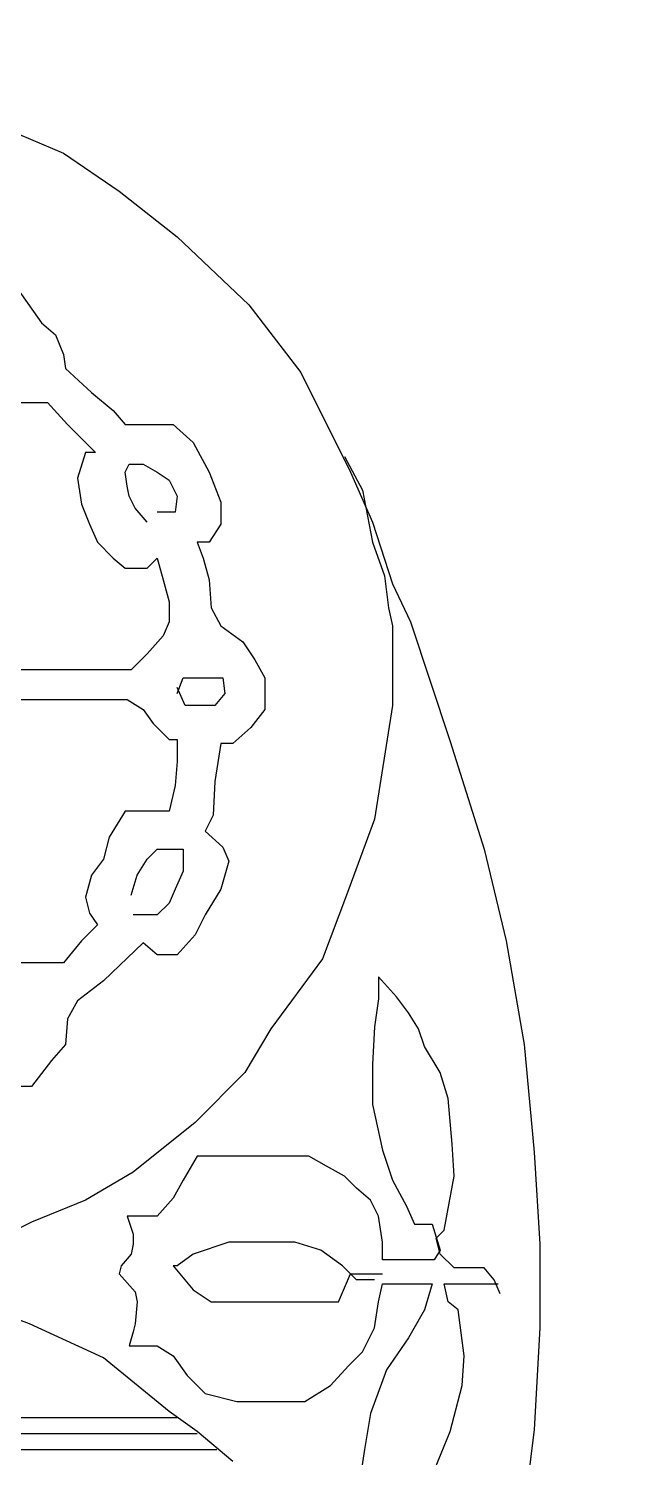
# Model space of a CAD drawing. Extents: x 730354 to 731930, y 4378581 to 4379608.
# Drawn here: x 730397.76 to 730400.74, y 4379441.26 to 4379448.42 of the extents above; entities that cross this region are included whole.
import ezdxf

# ---------------------------------------------------------------- set-up
doc = ezdxf.new("R2010")
doc.units = 0
doc.header["$MEASUREMENT"] = 0
doc.layers.get('0').update_dxf_attribs({"linetype": 'CONTINUOUS'})

msp = doc.modelspace()

# ---------------------------------------------------------------- linework, layer by layer
at = {"color": 7, "linetype": 'CONTINUOUS'}
for p, q in [((730397.53, 4379447.97), (730397.93, 4379447.8)), ((730397.53, 4379447.97), (730397.93, 4379447.8)), ((730397.93, 4379447.8), (730398.21, 4379447.61)), ((730397.93, 4379447.8), (730398.21, 4379447.61)), ((730398.21, 4379447.61), (730398.5, 4379447.38)), ((730398.21, 4379447.61), (730398.5, 4379447.38)), ((730398.5, 4379447.38), (730398.86, 4379447.04)), ((730398.5, 4379447.38), (730398.86, 4379447.04)), ((730397.7, 4379447.12), (730397.82, 4379446.95)), ((730397.7, 4379447.12), (730397.82, 4379446.95)), ((730398.86, 4379447.04), (730399.12, 4379446.7)), ((730398.86, 4379447.04), (730399.12, 4379446.7)), ((730397.82, 4379446.95), (730397.89, 4379446.89)), ((730397.82, 4379446.95), (730397.89, 4379446.89)), ((730397.89, 4379446.89), (730397.93, 4379446.79)), ((730397.89, 4379446.89), (730397.93, 4379446.79)), ((730397.93, 4379446.79), (730397.94, 4379446.72)), ((730397.93, 4379446.79), (730397.94, 4379446.72)), ((730397.94, 4379446.72), (730398.07, 4379446.6)), ((730397.94, 4379446.72), (730398.07, 4379446.6)), ((730399.12, 4379446.7), (730399.37, 4379446.2)), ((730399.12, 4379446.7), (730399.37, 4379446.2)), ((730397.68, 4379446.55), (730397.77, 4379446.55)), ((730397.68, 4379446.55), (730397.77, 4379446.55)), ((730397.77, 4379446.55), (730397.85, 4379446.55)), ((730397.77, 4379446.55), (730397.85, 4379446.55)), ((730397.85, 4379446.55), (730397.95, 4379446.44)), ((730397.85, 4379446.55), (730397.95, 4379446.44)), ((730398.07, 4379446.6), (730398.18, 4379446.51)), ((730398.07, 4379446.6), (730398.18, 4379446.51)), ((730398.18, 4379446.51), (730398.24, 4379446.44)), ((730398.18, 4379446.51), (730398.24, 4379446.44)), ((730397.95, 4379446.44), (730398.04, 4379446.35)), ((730397.95, 4379446.44), (730398.04, 4379446.35)), ((730398.24, 4379446.44), (730398.29, 4379446.44)), ((730398.24, 4379446.44), (730398.29, 4379446.44)), ((730398.29, 4379446.44), (730398.36, 4379446.44)), ((730398.29, 4379446.44), (730398.36, 4379446.44)), ((730398.36, 4379446.44), (730398.48, 4379446.44)), ((730398.36, 4379446.44), (730398.48, 4379446.44)), ((730398.48, 4379446.44), (730398.58, 4379446.35)), ((730398.48, 4379446.44), (730398.58, 4379446.35)), ((730398.04, 4379446.35), (730398.09, 4379446.3)), ((730398.04, 4379446.35), (730398.09, 4379446.3)), ((730398.58, 4379446.35), (730398.66, 4379446.2)), ((730398.58, 4379446.35), (730398.66, 4379446.2)), ((730398.04, 4379446.3), (730398, 4379446.17)), ((730398.04, 4379446.3), (730398, 4379446.17)), ((730398.09, 4379446.3), (730398.04, 4379446.3)), ((730398.09, 4379446.3), (730398.04, 4379446.3)), ((730399.34, 4379446.28), (730399.43, 4379446.11)), ((730399.34, 4379446.28), (730399.43, 4379446.11)), ((730398.24, 4379446.2), (730398.26, 4379446.24)), ((730398.24, 4379446.2), (730398.26, 4379446.24)), ((730398.25, 4379446.13), (730398.24, 4379446.2)), ((730398.25, 4379446.13), (730398.24, 4379446.2)), ((730398.26, 4379446.24), (730398.33, 4379446.24)), ((730398.26, 4379446.24), (730398.33, 4379446.24)), ((730398.33, 4379446.24), (730398.4, 4379446.2)), ((730398.33, 4379446.24), (730398.4, 4379446.2)), ((730398.4, 4379446.2), (730398.46, 4379446.16)), ((730398.4, 4379446.2), (730398.46, 4379446.16)), ((730398.66, 4379446.2), (730398.72, 4379446.05)), ((730398.66, 4379446.2), (730398.72, 4379446.05)), ((730399.37, 4379446.2), (730399.48, 4379445.95)), ((730399.37, 4379446.2), (730399.48, 4379445.95)), ((730398, 4379446.17), (730398.02, 4379446.04)), ((730398, 4379446.17), (730398.02, 4379446.04)), ((730398.26, 4379446.08), (730398.25, 4379446.13)), ((730398.26, 4379446.08), (730398.25, 4379446.13)), ((730398.46, 4379446.16), (730398.5, 4379446.08)), ((730398.46, 4379446.16), (730398.5, 4379446.08)), ((730398.29, 4379446.02), (730398.26, 4379446.08)), ((730398.29, 4379446.02), (730398.26, 4379446.08)), ((730398.5, 4379446.08), (730398.49, 4379446)), ((730398.5, 4379446.08), (730398.49, 4379446)), ((730398.72, 4379446.05), (730398.72, 4379445.94)), ((730398.72, 4379446.05), (730398.72, 4379445.94)), ((730399.43, 4379446.11), (730399.48, 4379445.85)), ((730399.43, 4379446.11), (730399.48, 4379445.85)), ((730398.02, 4379446.04), (730398.06, 4379445.94)), ((730398.02, 4379446.04), (730398.06, 4379445.94)), ((730398.35, 4379445.95), (730398.29, 4379446.02)), ((730398.35, 4379445.95), (730398.29, 4379446.02)), ((730398.46, 4379446), (730398.4, 4379446)), ((730398.46, 4379446), (730398.4, 4379446)), ((730398.49, 4379446), (730398.46, 4379446)), ((730398.49, 4379446), (730398.46, 4379446)), ((730398.06, 4379445.94), (730398.1, 4379445.85)), ((730398.06, 4379445.94), (730398.1, 4379445.85)), ((730398.72, 4379445.94), (730398.66, 4379445.85)), ((730398.72, 4379445.94), (730398.66, 4379445.85)), ((730399.48, 4379445.95), (730399.58, 4379445.64)), ((730399.48, 4379445.95), (730399.58, 4379445.64)), ((730398.1, 4379445.85), (730398.18, 4379445.77)), ((730398.1, 4379445.85), (730398.18, 4379445.77)), ((730398.66, 4379445.85), (730398.6, 4379445.85)), ((730398.6, 4379445.85), (730398.63, 4379445.77)), ((730398.66, 4379445.85), (730398.6, 4379445.85)), ((730398.6, 4379445.85), (730398.63, 4379445.77)), ((730399.48, 4379445.85), (730399.54, 4379445.68)), ((730399.48, 4379445.85), (730399.54, 4379445.68)), ((730398.18, 4379445.77), (730398.24, 4379445.72)), ((730398.18, 4379445.77), (730398.24, 4379445.72)), ((730398.35, 4379445.72), (730398.4, 4379445.77)), ((730398.35, 4379445.72), (730398.4, 4379445.77)), ((730398.4, 4379445.77), (730398.43, 4379445.66)), ((730398.4, 4379445.77), (730398.43, 4379445.66)), ((730398.63, 4379445.77), (730398.66, 4379445.66)), ((730398.63, 4379445.77), (730398.66, 4379445.66)), ((730398.24, 4379445.72), (730398.29, 4379445.72)), ((730398.24, 4379445.72), (730398.29, 4379445.72)), ((730398.29, 4379445.72), (730398.35, 4379445.72)), ((730398.29, 4379445.72), (730398.35, 4379445.72)), ((730398.43, 4379445.66), (730398.46, 4379445.55)), ((730398.43, 4379445.66), (730398.46, 4379445.55)), ((730398.66, 4379445.66), (730398.67, 4379445.52)), ((730398.66, 4379445.66), (730398.67, 4379445.52)), ((730399.54, 4379445.68), (730399.56, 4379445.52)), ((730399.54, 4379445.68), (730399.56, 4379445.52)), ((730399.58, 4379445.64), (730399.67, 4379445.45)), ((730399.58, 4379445.64), (730399.67, 4379445.45)), ((730398.46, 4379445.55), (730398.46, 4379445.45)), ((730398.46, 4379445.55), (730398.46, 4379445.45)), ((730398.67, 4379445.52), (730398.72, 4379445.43)), ((730398.67, 4379445.52), (730398.72, 4379445.43)), ((730399.56, 4379445.52), (730399.58, 4379445.43)), ((730399.56, 4379445.52), (730399.58, 4379445.43)), ((730398.46, 4379445.45), (730398.43, 4379445.38)), ((730398.46, 4379445.45), (730398.43, 4379445.38)), ((730398.72, 4379445.43), (730398.83, 4379445.35)), ((730398.72, 4379445.43), (730398.83, 4379445.35)), ((730399.58, 4379445.43), (730399.58, 4379445.03)), ((730399.58, 4379445.43), (730399.58, 4379445.03)), ((730399.67, 4379445.45), (730399.87, 4379444.85)), ((730399.67, 4379445.45), (730399.87, 4379444.85)), ((730398.43, 4379445.38), (730398.35, 4379445.29)), ((730398.43, 4379445.38), (730398.35, 4379445.29)), ((730398.83, 4379445.35), (730398.89, 4379445.26)), ((730398.83, 4379445.35), (730398.89, 4379445.26)), ((730398.35, 4379445.29), (730398.27, 4379445.21)), ((730398.35, 4379445.29), (730398.27, 4379445.21)), ((730398.89, 4379445.26), (730398.94, 4379445.17)), ((730398.89, 4379445.26), (730398.94, 4379445.17)), ((730397.79, 4379445.21), (730397.69, 4379445.21)), ((730397.79, 4379445.21), (730397.69, 4379445.21)), ((730397.96, 4379445.21), (730397.79, 4379445.21)), ((730397.96, 4379445.21), (730397.79, 4379445.21)), ((730398.13, 4379445.21), (730397.96, 4379445.21)), ((730398.13, 4379445.21), (730397.96, 4379445.21)), ((730398.27, 4379445.21), (730398.13, 4379445.21)), ((730398.27, 4379445.21), (730398.13, 4379445.21)), ((730398.5, 4379445.09), (730398.53, 4379445.17)), ((730398.5, 4379445.09), (730398.53, 4379445.17)), ((730398.54, 4379445.03), (730398.5, 4379445.12)), ((730398.54, 4379445.03), (730398.5, 4379445.12)), ((730398.53, 4379445.17), (730398.58, 4379445.17)), ((730398.53, 4379445.17), (730398.58, 4379445.17)), ((730398.58, 4379445.17), (730398.66, 4379445.17)), ((730398.58, 4379445.17), (730398.66, 4379445.17)), ((730398.66, 4379445.17), (730398.73, 4379445.17)), ((730398.66, 4379445.17), (730398.73, 4379445.17)), ((730398.73, 4379445.17), (730398.74, 4379445.09)), ((730398.73, 4379445.17), (730398.74, 4379445.09)), ((730398.94, 4379445.17), (730398.94, 4379445.01)), ((730398.94, 4379445.17), (730398.94, 4379445.01)), ((730397.69, 4379445.06), (730397.79, 4379445.06)), ((730397.69, 4379445.06), (730397.79, 4379445.06)), ((730397.79, 4379445.06), (730397.97, 4379445.06)), ((730397.79, 4379445.06), (730397.97, 4379445.06)), ((730397.97, 4379445.06), (730398.15, 4379445.06)), ((730397.97, 4379445.06), (730398.15, 4379445.06)), ((730398.15, 4379445.06), (730398.25, 4379445.06)), ((730398.15, 4379445.06), (730398.25, 4379445.06)), ((730398.25, 4379445.06), (730398.33, 4379445.01)), ((730398.25, 4379445.06), (730398.33, 4379445.01)), ((730398.74, 4379445.09), (730398.69, 4379445.03)), ((730398.74, 4379445.09), (730398.69, 4379445.03)), ((730398.33, 4379445.01), (730398.38, 4379444.94)), ((730398.33, 4379445.01), (730398.38, 4379444.94)), ((730398.58, 4379445.03), (730398.54, 4379445.03)), ((730398.58, 4379445.03), (730398.54, 4379445.03)), ((730398.64, 4379445.03), (730398.58, 4379445.03)), ((730398.64, 4379445.03), (730398.58, 4379445.03)), ((730398.69, 4379445.03), (730398.64, 4379445.03)), ((730398.69, 4379445.03), (730398.64, 4379445.03)), ((730398.94, 4379445.01), (730398.87, 4379444.92)), ((730398.94, 4379445.01), (730398.87, 4379444.92)), ((730399.58, 4379445.03), (730399.49, 4379444.46)), ((730399.58, 4379445.03), (730399.49, 4379444.46)), ((730398.38, 4379444.94), (730398.46, 4379444.86)), ((730398.38, 4379444.94), (730398.46, 4379444.86)), ((730398.87, 4379444.92), (730398.78, 4379444.84)), ((730398.87, 4379444.92), (730398.78, 4379444.84)), ((730398.46, 4379444.86), (730398.5, 4379444.86)), ((730398.46, 4379444.86), (730398.5, 4379444.86)), ((730398.5, 4379444.86), (730398.5, 4379444.75)), ((730398.5, 4379444.86), (730398.5, 4379444.75)), ((730398.72, 4379444.84), (730398.69, 4379444.65)), ((730398.72, 4379444.84), (730398.69, 4379444.65)), ((730398.78, 4379444.84), (730398.72, 4379444.84)), ((730398.78, 4379444.84), (730398.72, 4379444.84)), ((730399.87, 4379444.85), (730400.04, 4379444.31)), ((730399.87, 4379444.85), (730400.04, 4379444.31)), ((730398.5, 4379444.75), (730398.49, 4379444.63)), ((730398.5, 4379444.75), (730398.49, 4379444.63)), ((730398.49, 4379444.63), (730398.46, 4379444.5)), ((730398.49, 4379444.63), (730398.46, 4379444.5)), ((730398.69, 4379444.65), (730398.68, 4379444.48)), ((730398.69, 4379444.65), (730398.68, 4379444.48)), ((730398.24, 4379444.5), (730398.16, 4379444.37)), ((730398.24, 4379444.5), (730398.16, 4379444.37)), ((730398.33, 4379444.5), (730398.24, 4379444.5)), ((730398.33, 4379444.5), (730398.24, 4379444.5)), ((730398.4, 4379444.5), (730398.33, 4379444.5)), ((730398.4, 4379444.5), (730398.33, 4379444.5)), ((730398.46, 4379444.5), (730398.4, 4379444.5)), ((730398.46, 4379444.5), (730398.4, 4379444.5)), ((730398.68, 4379444.48), (730398.64, 4379444.4)), ((730398.68, 4379444.48), (730398.64, 4379444.4)), ((730398.64, 4379444.4), (730398.73, 4379444.32)), ((730398.64, 4379444.4), (730398.73, 4379444.32)), ((730399.49, 4379444.46), (730399.35, 4379444.08)), ((730399.49, 4379444.46), (730399.35, 4379444.08)), ((730398.16, 4379444.37), (730398.13, 4379444.26)), ((730398.16, 4379444.37), (730398.13, 4379444.26)), ((730398.13, 4379444.26), (730398.07, 4379444.18)), ((730398.13, 4379444.26), (730398.07, 4379444.18)), ((730398.3, 4379444.18), (730398.35, 4379444.26)), ((730398.3, 4379444.18), (730398.35, 4379444.26)), ((730398.35, 4379444.26), (730398.4, 4379444.31)), ((730398.35, 4379444.26), (730398.4, 4379444.31)), ((730398.4, 4379444.31), (730398.47, 4379444.31)), ((730398.4, 4379444.31), (730398.47, 4379444.31)), ((730398.47, 4379444.31), (730398.53, 4379444.31)), ((730398.47, 4379444.31), (730398.53, 4379444.31)), ((730398.53, 4379444.31), (730398.53, 4379444.2)), ((730398.53, 4379444.31), (730398.53, 4379444.2)), ((730398.76, 4379444.25), (730398.72, 4379444.11)), ((730398.76, 4379444.25), (730398.72, 4379444.11)), ((730398.73, 4379444.32), (730398.76, 4379444.25)), ((730398.73, 4379444.32), (730398.76, 4379444.25)), ((730400.04, 4379444.31), (730400.15, 4379443.85)), ((730400.04, 4379444.31), (730400.15, 4379443.85)), ((730398.07, 4379444.18), (730398.04, 4379444.07)), ((730398.07, 4379444.18), (730398.04, 4379444.07)), ((730398.27, 4379444.08), (730398.3, 4379444.18)), ((730398.27, 4379444.08), (730398.3, 4379444.18)), ((730398.53, 4379444.2), (730398.49, 4379444.11)), ((730398.53, 4379444.2), (730398.49, 4379444.11)), ((730398.49, 4379444.11), (730398.46, 4379444.04)), ((730398.49, 4379444.11), (730398.46, 4379444.04)), ((730398.72, 4379444.11), (730398.64, 4379443.98)), ((730398.72, 4379444.11), (730398.64, 4379443.98)), ((730398.04, 4379444.07), (730398.06, 4379443.99)), ((730398.04, 4379444.07), (730398.06, 4379443.99)), ((730398.46, 4379444.04), (730398.4, 4379443.98)), ((730398.46, 4379444.04), (730398.4, 4379443.98)), ((730399.35, 4379444.08), (730399.23, 4379443.76)), ((730399.35, 4379444.08), (730399.23, 4379443.76)), ((730398.06, 4379443.99), (730398.1, 4379443.93)), ((730398.06, 4379443.99), (730398.1, 4379443.93)), ((730398.3, 4379443.98), (730398.28, 4379443.98)), ((730398.3, 4379443.98), (730398.28, 4379443.98)), ((730398.35, 4379443.98), (730398.3, 4379443.98)), ((730398.35, 4379443.98), (730398.3, 4379443.98)), ((730398.4, 4379443.98), (730398.35, 4379443.98)), ((730398.4, 4379443.98), (730398.35, 4379443.98)), ((730398.64, 4379443.98), (730398.59, 4379443.88)), ((730398.64, 4379443.98), (730398.59, 4379443.88)), ((730398.1, 4379443.93), (730398.02, 4379443.85)), ((730398.1, 4379443.93), (730398.02, 4379443.85)), ((730398.02, 4379443.85), (730397.93, 4379443.74)), ((730398.02, 4379443.85), (730397.93, 4379443.74)), ((730398.33, 4379443.84), (730398.13, 4379443.65)), ((730398.33, 4379443.84), (730398.13, 4379443.65)), ((730398.4, 4379443.78), (730398.33, 4379443.84)), ((730398.4, 4379443.78), (730398.33, 4379443.84)), ((730398.59, 4379443.88), (730398.5, 4379443.78)), ((730398.59, 4379443.88), (730398.5, 4379443.78)), ((730400.15, 4379443.85), (730400.24, 4379443.33)), ((730400.15, 4379443.85), (730400.24, 4379443.33)), ((730398.43, 4379443.78), (730398.4, 4379443.78)), ((730398.43, 4379443.78), (730398.4, 4379443.78)), ((730398.5, 4379443.78), (730398.43, 4379443.78)), ((730398.5, 4379443.78), (730398.43, 4379443.78)), ((730399.23, 4379443.76), (730398.97, 4379443.41)), ((730399.23, 4379443.76), (730398.97, 4379443.41)), ((730397.85, 4379443.74), (730397.69, 4379443.74)), ((730397.85, 4379443.74), (730397.69, 4379443.74)), ((730397.93, 4379443.74), (730397.85, 4379443.74)), ((730397.93, 4379443.74), (730397.85, 4379443.74)), ((730398.13, 4379443.65), (730398, 4379443.55)), ((730398.13, 4379443.65), (730398, 4379443.55)), ((730399.6, 4379443.57), (730399.51, 4379443.67)), ((730399.51, 4379443.67), (730399.51, 4379443.56)), ((730399.6, 4379443.57), (730399.51, 4379443.67)), ((730399.51, 4379443.67), (730399.51, 4379443.56)), ((730398, 4379443.55), (730397.95, 4379443.46)), ((730398, 4379443.55), (730397.95, 4379443.46)), ((730399.51, 4379443.56), (730399.49, 4379443.42)), ((730399.51, 4379443.56), (730399.49, 4379443.42)), ((730399.66, 4379443.49), (730399.6, 4379443.57)), ((730399.66, 4379443.49), (730399.6, 4379443.57)), ((730399.71, 4379443.41), (730399.66, 4379443.49)), ((730399.71, 4379443.41), (730399.66, 4379443.49)), ((730397.95, 4379443.46), (730397.94, 4379443.33)), ((730397.95, 4379443.46), (730397.94, 4379443.33)), ((730398.97, 4379443.41), (730398.84, 4379443.19)), ((730398.97, 4379443.41), (730398.84, 4379443.19)), ((730399.49, 4379443.42), (730399.48, 4379443.23)), ((730399.49, 4379443.42), (730399.48, 4379443.23)), ((730399.74, 4379443.32), (730399.71, 4379443.41)), ((730399.74, 4379443.32), (730399.71, 4379443.41)), ((730397.94, 4379443.33), (730397.87, 4379443.25)), ((730397.94, 4379443.33), (730397.87, 4379443.25)), ((730399.82, 4379443.19), (730399.74, 4379443.32)), ((730399.82, 4379443.19), (730399.74, 4379443.32)), ((730400.24, 4379443.33), (730400.29, 4379442.79)), ((730400.24, 4379443.33), (730400.29, 4379442.79)), ((730397.87, 4379443.25), (730397.77, 4379443.12)), ((730397.87, 4379443.25), (730397.77, 4379443.12)), ((730398.84, 4379443.19), (730398.59, 4379442.94)), ((730398.84, 4379443.19), (730398.59, 4379442.94)), ((730399.48, 4379443.23), (730399.48, 4379443.03)), ((730399.48, 4379443.23), (730399.48, 4379443.03)), ((730399.86, 4379443.06), (730399.82, 4379443.19)), ((730399.86, 4379443.06), (730399.82, 4379443.19)), ((730397.77, 4379443.12), (730397.68, 4379443.12)), ((730397.77, 4379443.12), (730397.68, 4379443.12)), ((730399.88, 4379442.83), (730399.86, 4379443.06)), ((730399.88, 4379442.83), (730399.86, 4379443.06)), ((730399.48, 4379443.03), (730399.53, 4379442.8)), ((730399.48, 4379443.03), (730399.53, 4379442.8)), ((730398.59, 4379442.94), (730398.28, 4379442.69)), ((730398.59, 4379442.94), (730398.28, 4379442.69)), ((730399.89, 4379442.67), (730399.88, 4379442.83)), ((730399.89, 4379442.67), (730399.88, 4379442.83)), ((730398.6, 4379442.77), (730398.53, 4379442.65)), ((730398.6, 4379442.77), (730398.53, 4379442.65)), ((730398.68, 4379442.77), (730398.6, 4379442.77)), ((730398.68, 4379442.77), (730398.6, 4379442.77)), ((730398.8, 4379442.77), (730398.68, 4379442.77)), ((730398.8, 4379442.77), (730398.68, 4379442.77)), ((730398.96, 4379442.77), (730398.8, 4379442.77)), ((730398.96, 4379442.77), (730398.8, 4379442.77)), ((730399.16, 4379442.77), (730398.96, 4379442.77)), ((730399.16, 4379442.77), (730398.96, 4379442.77)), ((730399.25, 4379442.72), (730399.16, 4379442.77)), ((730399.25, 4379442.72), (730399.16, 4379442.77)), ((730399.53, 4379442.8), (730399.58, 4379442.65)), ((730399.53, 4379442.8), (730399.58, 4379442.65)), ((730400.29, 4379442.79), (730400.32, 4379442.33)), ((730400.29, 4379442.79), (730400.32, 4379442.33)), ((730398.28, 4379442.69), (730398.04, 4379442.55)), ((730398.28, 4379442.69), (730398.04, 4379442.55)), ((730399.34, 4379442.67), (730399.25, 4379442.72)), ((730399.34, 4379442.67), (730399.25, 4379442.72)), ((730398.53, 4379442.65), (730398.48, 4379442.56)), ((730398.53, 4379442.65), (730398.48, 4379442.56)), ((730399.4, 4379442.61), (730399.34, 4379442.67)), ((730399.4, 4379442.61), (730399.34, 4379442.67)), ((730399.47, 4379442.55), (730399.4, 4379442.61)), ((730399.47, 4379442.55), (730399.4, 4379442.61)), ((730399.58, 4379442.65), (730399.65, 4379442.52)), ((730399.58, 4379442.65), (730399.65, 4379442.52)), ((730399.84, 4379442.4), (730399.89, 4379442.67)), ((730399.84, 4379442.4), (730399.89, 4379442.67)), ((730398.04, 4379442.55), (730397.77, 4379442.44)), ((730398.04, 4379442.55), (730397.77, 4379442.44)), ((730398.48, 4379442.56), (730398.4, 4379442.47)), ((730398.48, 4379442.56), (730398.4, 4379442.47)), ((730399.51, 4379442.47), (730399.47, 4379442.55)), ((730399.51, 4379442.47), (730399.47, 4379442.55)), ((730398.3, 4379442.47), (730398.25, 4379442.47)), ((730398.25, 4379442.47), (730398.28, 4379442.38)), ((730398.3, 4379442.47), (730398.25, 4379442.47)), ((730398.25, 4379442.47), (730398.28, 4379442.38)), ((730398.35, 4379442.47), (730398.3, 4379442.47)), ((730398.35, 4379442.47), (730398.3, 4379442.47)), ((730398.4, 4379442.47), (730398.35, 4379442.47)), ((730398.4, 4379442.47), (730398.35, 4379442.47)), ((730399.53, 4379442.34), (730399.51, 4379442.47)), ((730399.53, 4379442.34), (730399.51, 4379442.47)), ((730399.65, 4379442.52), (730399.69, 4379442.43)), ((730399.65, 4379442.52), (730399.69, 4379442.43)), ((730397.77, 4379442.44), (730397.57, 4379442.34)), ((730397.77, 4379442.44), (730397.57, 4379442.34)), ((730399.69, 4379442.43), (730399.78, 4379442.43)), ((730399.69, 4379442.43), (730399.78, 4379442.43)), ((730399.78, 4379442.43), (730399.82, 4379442.3)), ((730399.78, 4379442.43), (730399.82, 4379442.3)), ((730399.8, 4379442.36), (730399.84, 4379442.4)), ((730399.8, 4379442.36), (730399.84, 4379442.4)), ((730398.28, 4379442.33), (730398.27, 4379442.28)), ((730398.28, 4379442.33), (730398.27, 4379442.28)), ((730398.28, 4379442.38), (730398.28, 4379442.33)), ((730398.28, 4379442.38), (730398.28, 4379442.33)), ((730398.76, 4379442.34), (730398.58, 4379442.28)), ((730398.76, 4379442.34), (730398.58, 4379442.28)), ((730398.86, 4379442.34), (730398.76, 4379442.34)), ((730398.86, 4379442.34), (730398.76, 4379442.34)), ((730398.94, 4379442.34), (730398.86, 4379442.34)), ((730398.94, 4379442.34), (730398.86, 4379442.34)), ((730399.09, 4379442.34), (730398.94, 4379442.34)), ((730399.09, 4379442.34), (730398.94, 4379442.34)), ((730399.22, 4379442.3), (730399.09, 4379442.34)), ((730399.22, 4379442.3), (730399.09, 4379442.34)), ((730399.53, 4379442.25), (730399.53, 4379442.34)), ((730399.53, 4379442.25), (730399.53, 4379442.34)), ((730399.82, 4379442.28), (730399.8, 4379442.36)), ((730399.82, 4379442.28), (730399.8, 4379442.36)), ((730400.32, 4379442.33), (730400.32, 4379441.91)), ((730400.32, 4379442.33), (730400.32, 4379441.91)), ((730398.27, 4379442.28), (730398.22, 4379442.22)), ((730398.27, 4379442.28), (730398.22, 4379442.22)), ((730398.58, 4379442.28), (730398.5, 4379442.22)), ((730398.58, 4379442.28), (730398.5, 4379442.22)), ((730399.33, 4379442.22), (730399.22, 4379442.3)), ((730399.33, 4379442.22), (730399.22, 4379442.3)), ((730399.57, 4379442.25), (730399.53, 4379442.25)), ((730399.57, 4379442.25), (730399.53, 4379442.25)), ((730399.64, 4379442.25), (730399.57, 4379442.25)), ((730399.64, 4379442.25), (730399.57, 4379442.25)), ((730399.73, 4379442.25), (730399.64, 4379442.25)), ((730399.73, 4379442.25), (730399.64, 4379442.25)), ((730399.79, 4379442.25), (730399.73, 4379442.25)), ((730399.79, 4379442.25), (730399.73, 4379442.25)), ((730399.82, 4379442.3), (730399.79, 4379442.25)), ((730399.82, 4379442.3), (730399.79, 4379442.25)), ((730399.89, 4379442.21), (730399.82, 4379442.28)), ((730399.89, 4379442.21), (730399.82, 4379442.28)), ((730398.22, 4379442.22), (730398.21, 4379442.18)), ((730398.22, 4379442.22), (730398.21, 4379442.18)), ((730398.21, 4379442.18), (730398.29, 4379442.09)), ((730398.21, 4379442.18), (730398.29, 4379442.09)), ((730398.5, 4379442.22), (730398.48, 4379442.22)), ((730398.48, 4379442.22), (730398.58, 4379442.1)), ((730398.5, 4379442.22), (730398.48, 4379442.22)), ((730398.48, 4379442.22), (730398.58, 4379442.1)), ((730399.31, 4379442.04), (730399.37, 4379442.18)), ((730399.31, 4379442.04), (730399.37, 4379442.18)), ((730399.4, 4379442.15), (730399.33, 4379442.22)), ((730399.4, 4379442.15), (730399.33, 4379442.22)), ((730399.37, 4379442.18), (730399.47, 4379442.18)), ((730399.37, 4379442.18), (730399.47, 4379442.18)), ((730399.47, 4379442.18), (730399.53, 4379442.18)), ((730399.47, 4379442.18), (730399.53, 4379442.18)), ((730399.97, 4379442.21), (730399.89, 4379442.21)), ((730399.97, 4379442.21), (730399.89, 4379442.21)), ((730400.04, 4379442.21), (730399.97, 4379442.21)), ((730400.04, 4379442.21), (730399.97, 4379442.21)), ((730400.09, 4379442.15), (730400.04, 4379442.21)), ((730400.09, 4379442.15), (730400.04, 4379442.21)), ((730398.58, 4379442.1), (730398.67, 4379442.04)), ((730398.58, 4379442.1), (730398.67, 4379442.04)), ((730399.49, 4379442.15), (730399.4, 4379442.15)), ((730399.49, 4379442.15), (730399.4, 4379442.15)), ((730399.51, 4379442.04), (730399.53, 4379442.13)), ((730399.51, 4379442.04), (730399.53, 4379442.13)), ((730399.53, 4379442.13), (730399.63, 4379442.13)), ((730399.53, 4379442.13), (730399.63, 4379442.13)), ((730399.63, 4379442.13), (730399.71, 4379442.13)), ((730399.63, 4379442.13), (730399.71, 4379442.13)), ((730399.71, 4379442.13), (730399.78, 4379442.13)), ((730399.71, 4379442.13), (730399.78, 4379442.13)), ((730399.78, 4379442.13), (730399.74, 4379442)), ((730399.78, 4379442.13), (730399.74, 4379442)), ((730399.86, 4379442.04), (730399.84, 4379442.13)), ((730399.84, 4379442.13), (730399.94, 4379442.13)), ((730399.86, 4379442.04), (730399.84, 4379442.13)), ((730399.84, 4379442.13), (730399.94, 4379442.13)), ((730399.94, 4379442.13), (730400.02, 4379442.13)), ((730399.94, 4379442.13), (730400.02, 4379442.13)), ((730400.02, 4379442.13), (730400.11, 4379442.13)), ((730400.02, 4379442.13), (730400.11, 4379442.13)), ((730400.12, 4379442.08), (730400.09, 4379442.15)), ((730400.12, 4379442.08), (730400.09, 4379442.15)), ((730397.76, 4379441.93), (730397.36, 4379442.08)), ((730397.76, 4379441.93), (730397.36, 4379442.08)), ((730398.29, 4379442.09), (730398.3, 4379442.04)), ((730398.29, 4379442.09), (730398.3, 4379442.04)), ((730398.3, 4379442.04), (730398.29, 4379441.93)), ((730398.3, 4379442.04), (730398.29, 4379441.93)), ((730398.67, 4379442.04), (730398.79, 4379442.04)), ((730398.67, 4379442.04), (730398.79, 4379442.04)), ((730398.79, 4379442.04), (730398.92, 4379442.04)), ((730398.79, 4379442.04), (730398.92, 4379442.04)), ((730398.92, 4379442.04), (730399.04, 4379442.04)), ((730398.92, 4379442.04), (730399.04, 4379442.04)), ((730399.04, 4379442.04), (730399.14, 4379442.04)), ((730399.04, 4379442.04), (730399.14, 4379442.04)), ((730399.14, 4379442.04), (730399.23, 4379442.04)), ((730399.14, 4379442.04), (730399.23, 4379442.04)), ((730399.23, 4379442.04), (730399.31, 4379442.04)), ((730399.23, 4379442.04), (730399.31, 4379442.04)), ((730399.49, 4379441.91), (730399.51, 4379442.04)), ((730399.49, 4379441.91), (730399.51, 4379442.04)), ((730399.91, 4379442), (730399.86, 4379442.04)), ((730399.91, 4379442), (730399.86, 4379442.04)), ((730399.74, 4379442), (730399.66, 4379441.86)), ((730399.74, 4379442), (730399.66, 4379441.86)), ((730399.94, 4379441.77), (730399.91, 4379442)), ((730399.94, 4379441.77), (730399.91, 4379442)), ((730398.13, 4379441.76), (730397.76, 4379441.93)), ((730398.13, 4379441.76), (730397.76, 4379441.93)), ((730398.28, 4379441.89), (730398.26, 4379441.82)), ((730398.28, 4379441.89), (730398.26, 4379441.82)), ((730398.29, 4379441.93), (730398.28, 4379441.89)), ((730398.29, 4379441.93), (730398.28, 4379441.89)), ((730399.43, 4379441.79), (730399.49, 4379441.91)), ((730399.43, 4379441.79), (730399.49, 4379441.91)), ((730400.32, 4379441.91), (730400.29, 4379441.4)), ((730400.32, 4379441.91), (730400.29, 4379441.4)), ((730398.26, 4379441.82), (730398.35, 4379441.82)), ((730398.26, 4379441.82), (730398.35, 4379441.82)), ((730398.35, 4379441.82), (730398.4, 4379441.82)), ((730398.35, 4379441.82), (730398.4, 4379441.82)), ((730398.4, 4379441.82), (730398.48, 4379441.77)), ((730398.4, 4379441.82), (730398.48, 4379441.77)), ((730399.66, 4379441.86), (730399.55, 4379441.7)), ((730399.66, 4379441.86), (730399.55, 4379441.7)), ((730398.46, 4379441.49), (730398.13, 4379441.76)), ((730398.46, 4379441.49), (730398.13, 4379441.76)), ((730398.48, 4379441.77), (730398.55, 4379441.67)), ((730398.48, 4379441.77), (730398.55, 4379441.67)), ((730399.36, 4379441.72), (730399.43, 4379441.79)), ((730399.36, 4379441.72), (730399.43, 4379441.79)), ((730399.93, 4379441.62), (730399.94, 4379441.77)), ((730399.93, 4379441.62), (730399.94, 4379441.77)), ((730398.55, 4379441.67), (730398.64, 4379441.58)), ((730398.55, 4379441.67), (730398.64, 4379441.58)), ((730399.27, 4379441.62), (730399.36, 4379441.72)), ((730399.27, 4379441.62), (730399.36, 4379441.72)), ((730399.55, 4379441.7), (730399.47, 4379441.48)), ((730399.55, 4379441.7), (730399.47, 4379441.48)), ((730399.14, 4379441.54), (730399.27, 4379441.62)), ((730399.14, 4379441.54), (730399.27, 4379441.62)), ((730399.87, 4379441.39), (730399.93, 4379441.62)), ((730399.87, 4379441.39), (730399.93, 4379441.62)), ((730398.64, 4379441.58), (730398.8, 4379441.54)), ((730398.64, 4379441.58), (730398.8, 4379441.54)), ((730398.8, 4379441.54), (730398.96, 4379441.54)), ((730398.8, 4379441.54), (730398.96, 4379441.54)), ((730398.96, 4379441.54), (730399.14, 4379441.54)), ((730398.96, 4379441.54), (730399.14, 4379441.54)), ((730397.49, 4379441.46), (730398.33, 4379441.46)), ((730397.49, 4379441.46), (730398.33, 4379441.46)), ((730398.33, 4379441.46), (730398.5, 4379441.46)), ((730398.33, 4379441.46), (730398.5, 4379441.46)), ((730398.6, 4379441.39), (730398.46, 4379441.49)), ((730398.6, 4379441.39), (730398.46, 4379441.49)), ((730399.47, 4379441.48), (730399.44, 4379441.3)), ((730399.47, 4379441.48), (730399.44, 4379441.3)), ((730398.78, 4379441.24), (730398.6, 4379441.39)), ((730398.78, 4379441.24), (730398.6, 4379441.39)), ((730399.78, 4379441.17), (730399.87, 4379441.39)), ((730399.78, 4379441.17), (730399.87, 4379441.39)), ((730400.29, 4379441.4), (730400.24, 4379440.98)), ((730400.29, 4379441.4), (730400.24, 4379440.98)), ((730397.53, 4379441.38), (730398.6, 4379441.38)), ((730397.53, 4379441.38), (730398.6, 4379441.38)), ((730397.53, 4379441.3), (730398.7, 4379441.3)), ((730397.53, 4379441.3), (730398.7, 4379441.3)), ((730399.44, 4379441.3), (730399.42, 4379441.17)), ((730399.44, 4379441.3), (730399.42, 4379441.17))]:
    msp.add_line(p, q, dxfattribs=at)

# ---------------------------------------------------------------- meshes
mesh = msp.add_polyface(dxfattribs=at)
corners = [(730354.5, 4378581), (730354.5, 4378581), (730354.5, 4378771.9618), (730662.5, 4378581), (730354.5, 4378946.4935), (730944, 4378581), (730354.5, 4379607.5), (730944, 4379242.0065), (730944, 4379607.5)]
mesh.append_faces([[corners[k] for k in face] for face in [(0, 1, 3, 2), (2, 3, 5, 4), (4, 5, 7, 6), (6, 7, 8, 8)]], dxfattribs={"vtx0": -1, "vtx2": -1, "color": 7})
mesh = msp.add_polyface(dxfattribs=at)
corners = [(730364.5, 4379421), (730364.5, 4379421), (730364.5, 4379595.2713), (730645.58, 4379421), (730364.5, 4379601.5), (730645.58, 4379427.2287), (730645.58, 4379601.5)]
mesh.append_faces([[corners[k] for k in face] for face in [(0, 1, 3, 2), (2, 3, 5, 4), (4, 5, 6, 6)]], dxfattribs={"vtx0": -1, "vtx2": -1, "color": 7})

doc.saveas('drawing.dxf')
